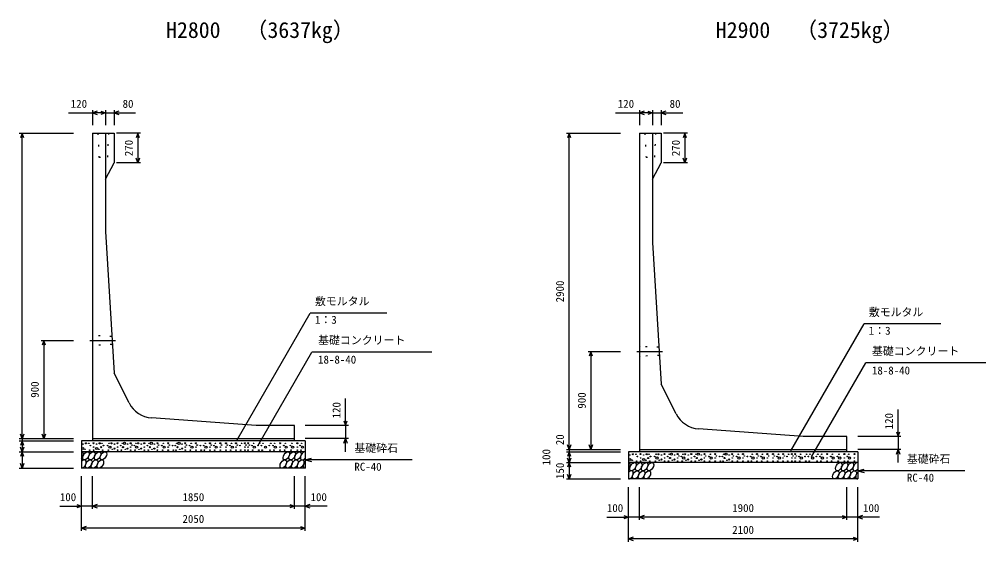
# Model space of a CAD drawing. Units: millimetres, scale not verified. Extents: x -50400 to 50400, y -17820 to 17820.
# Drawn here: x 26192 to 35047, y -10079 to -5289 of the extents above; entities that cross this region are included whole.
import ezdxf
from ezdxf.enums import TextEntityAlignment as Align

# ---------------------------------------------------------------- set-up
doc = ezdxf.new("R2010")
doc.units = ezdxf.units.MM
doc.header["$LTSCALE"] = 60
doc.linetypes.add('DOTTED', pattern=[1.75, 0.25, -1.5])
doc.linetypes.add('LONG_DASHED_DOTTED', pattern=[15.25, 12, -1.5, 0.25, -1.5])
for name, color, linetype, lineweight in [('0-0_CENTER', 7, 'LONG_DASHED_DOTTED', 25), ('0-1_DIM', 7, 'Continuous', 25), ('0-3_HATCH', 6, 'Continuous', 25), ('0-6_OUTLINE', 1, 'Continuous', 25), ('0-7_OUTLINE2', 4, 'DOTTED', 25), ('0-8_TXT', 7, 'Continuous', 25)]:
    doc.layers.add(name, color=color, linetype=linetype, lineweight=lineweight)
doc.styles.add('ＭＳ ゴシック', font='')
doc.styles.get('ＭＳ ゴシック').set_extended_font_data('MS Gothic')

msp = doc.modelspace()

# ---------------------------------------------------------------- linework, layer by layer
at = {"layer": '0-0_CENTER'}
for p, q in [((26838.39, -8233.94), (27074.03, -8233.94)), ((31850.89, -8333.94), (32086.53, -8333.94))]:
    msp.add_line(p, q, dxfattribs=at)
at = {"layer": '0-1_DIM'}
for p, q in [((26642.14, -6147.05), (26862, -6147.05)), ((26862, -6122.05), (26862, -6258.94)), ((26982, -6147.05), (26862, -6147.05)), ((26982, -6122.05), (26982, -6258.94)), ((26982, -6147.05), (27062, -6147.05)), ((27062, -6122.05), (27062, -6258.94)), ((27062, -6147.05), (27257.96, -6147.05)), ((31654.64, -6147.05), (31874.5, -6147.05)), ((31874.5, -6122.05), (31874.5, -6258.94)), ((31994.5, -6147.05), (31874.5, -6147.05)), ((31994.5, -6122.05), (31994.5, -6258.94)), ((31994.5, -6147.05), (32074.5, -6147.05)), ((32074.5, -6122.05), (32074.5, -6258.94)), ((32074.5, -6147.05), (32270.46, -6147.05)), ((26192, -6333.94), (26687, -6333.94)), ((26217, -9133.94), (26217, -6333.94)), ((27303.41, -6333.94), (27081.5, -6333.94)), ((27278.41, -6333.94), (27278.41, -6603.94)), ((31204.5, -6333.94), (31699.5, -6333.94)), ((31229.5, -9233.94), (31229.5, -6333.94)), ((32315.91, -6333.94), (32094, -6333.94)), ((32290.91, -6333.94), (32290.91, -6603.94)), ((27303.41, -6603.94), (27081.5, -6603.94)), ((32315.91, -6603.94), (32094, -6603.94)), ((28186.65, -9145.27), (28857.92, -7982.59)), ((29560.33, -7982.59), (28857.92, -7982.59)), ((33261.65, -9245.27), (33932.92, -8082.59)), ((34635.33, -8082.59), (33932.92, -8082.59)), ((26392, -8233.94), (26687, -8233.94)), ((26417, -8233.94), (26417, -9133.94)), ((28376.13, -9199.66), (28872.4, -8340.1)), ((29971.94, -8340.1), (28872.4, -8340.1)), ((31404.5, -8333.94), (31699.5, -8333.94)), ((31429.5, -8333.94), (31429.5, -9233.94)), ((33451.13, -9299.66), (33947.4, -8440.1)), ((35046.94, -8440.1), (33947.4, -8440.1)), ((29182, -9013.94), (29182, -8766.25)), ((34244.5, -9113.94), (34244.5, -8866.25)), ((29207, -9013.94), (28812, -9013.94)), ((29182, -9013.94), (29182, -9133.94)), ((34269.5, -9113.94), (33874.5, -9113.94)), ((34244.5, -9113.94), (34244.5, -9233.94)), ((26192, -9133.94), (26687, -9133.94)), ((26192, -9153.94), (26687, -9153.94)), ((26217, -9133.94), (26217, -9153.94)), ((26217, -9153.94), (26217, -9253.94)), ((29207, -9133.94), (28812, -9133.94)), ((29182, -9253.94), (29182, -9133.94)), ((26192, -9253.94), (26687, -9253.94)), ((26217, -9253.94), (26217, -9403.94)), ((31204.5, -9233.94), (31699.5, -9233.94)), ((31204.5, -9253.94), (31699.5, -9253.94)), ((31229.5, -9233.94), (31229.5, -9253.94)), ((31229.5, -9253.94), (31229.5, -9353.94)), ((34269.5, -9233.94), (33874.5, -9233.94)), ((34244.5, -9353.94), (34244.5, -9233.94)), ((28812, -9328.94), (28869.96, -9313.41)), ((29792.32, -9328.94), (28812, -9328.94)), ((28812, -9328.94), (28869.96, -9344.47)), ((31204.5, -9353.94), (31699.5, -9353.94)), ((31229.5, -9353.94), (31229.5, -9503.94)), ((26192, -9403.94), (26687, -9403.94)), ((33874.5, -9428.94), (33932.46, -9413.41)), ((34854.82, -9428.94), (33874.5, -9428.94)), ((33874.5, -9428.94), (33932.46, -9444.47)), ((26762, -9978.94), (26762, -9478.94)), ((26862, -9778.94), (26862, -9478.94)), ((28712, -9778.94), (28712, -9478.94)), ((28712, -9778.94), (28712, -9478.94)), ((28812, -9978.94), (28812, -9478.94)), ((31204.5, -9503.94), (31699.5, -9503.94)), ((31774.5, -10078.94), (31774.5, -9578.94)), ((31874.5, -9878.94), (31874.5, -9578.94)), ((33774.5, -9878.94), (33774.5, -9578.94)), ((33774.5, -9878.94), (33774.5, -9578.94)), ((33874.5, -10078.94), (33874.5, -9578.94)), ((26562.46, -9753.94), (26762, -9753.94)), ((26862, -9753.94), (26762, -9753.94)), ((28712, -9753.94), (26862, -9753.94)), ((28812, -9753.94), (28712, -9753.94)), ((29011.54, -9753.94), (28812, -9753.94)), ((31574.96, -9853.94), (31774.5, -9853.94)), ((31874.5, -9853.94), (31774.5, -9853.94)), ((33774.5, -9853.94), (31874.5, -9853.94)), ((33874.5, -9853.94), (33774.5, -9853.94)), ((34074.04, -9853.94), (33874.5, -9853.94)), ((28812, -9953.94), (26762, -9953.94)), ((33874.5, -10053.94), (31774.5, -10053.94))]:
    msp.add_line(p, q, dxfattribs=at)
for points in [[(26904.29, -6131.66), (26862, -6147.05), (26904.29, -6162.44)], [(26939.71, -6131.66), (26982, -6147.05), (26939.71, -6162.44)], [(27104.29, -6131.66), (27062, -6147.05), (27104.29, -6162.44)], [(31916.79, -6131.66), (31874.5, -6147.05), (31916.79, -6162.44)], [(31952.21, -6131.66), (31994.5, -6147.05), (31952.21, -6162.44)], [(32116.79, -6131.66), (32074.5, -6147.05), (32116.79, -6162.44)], [(26232.39, -6376.23), (26217, -6333.94), (26201.61, -6376.23)], [(27293.8, -6376.23), (27278.41, -6333.94), (27263.02, -6376.23)], [(31244.89, -6376.23), (31229.5, -6333.94), (31214.11, -6376.23)], [(32306.3, -6376.23), (32290.91, -6333.94), (32275.52, -6376.23)], [(27293.8, -6561.66), (27278.41, -6603.94), (27263.02, -6561.66)], [(32306.3, -6561.66), (32290.91, -6603.94), (32275.52, -6561.66)], [(26432.39, -8276.23), (26417, -8233.94), (26401.61, -8276.23)], [(31444.89, -8376.23), (31429.5, -8333.94), (31414.11, -8376.23)], [(29166.61, -8971.66), (29182, -9013.94), (29197.39, -8971.66)], [(26232.39, -9091.66), (26217, -9133.94), (26201.61, -9091.66)], [(26432.39, -9091.66), (26417, -9133.94), (26401.61, -9091.66)], [(34229.11, -9071.66), (34244.5, -9113.94), (34259.89, -9071.66)], [(26232.39, -9196.23), (26217, -9153.94), (26201.61, -9196.23)], [(29166.61, -9176.23), (29182, -9133.94), (29197.39, -9176.23)], [(31244.89, -9191.66), (31229.5, -9233.94), (31214.11, -9191.66)], [(31444.89, -9191.66), (31429.5, -9233.94), (31414.11, -9191.66)], [(26232.39, -9211.66), (26217, -9253.94), (26201.61, -9211.66)], [(26232.39, -9296.23), (26217, -9253.94), (26201.61, -9296.23)], [(31244.89, -9296.23), (31229.5, -9253.94), (31214.11, -9296.23)], [(34229.11, -9276.23), (34244.5, -9233.94), (34259.89, -9276.23)], [(26232.39, -9361.66), (26217, -9403.94), (26201.61, -9361.66)], [(31244.89, -9311.66), (31229.5, -9353.94), (31214.11, -9311.66)], [(31244.89, -9396.23), (31229.5, -9353.94), (31214.11, -9396.23)], [(31244.89, -9461.66), (31229.5, -9503.94), (31214.11, -9461.66)], [(26719.71, -9738.55), (26762, -9753.94), (26719.71, -9769.33)], [(26904.29, -9738.55), (26862, -9753.94), (26904.29, -9769.33)], [(28669.71, -9738.55), (28712, -9753.94), (28669.71, -9769.33)], [(28854.29, -9738.55), (28812, -9753.94), (28854.29, -9769.33)], [(31732.21, -9838.55), (31774.5, -9853.94), (31732.21, -9869.33)], [(31916.79, -9838.55), (31874.5, -9853.94), (31916.79, -9869.33)], [(33732.21, -9838.55), (33774.5, -9853.94), (33732.21, -9869.33)], [(33916.79, -9838.55), (33874.5, -9853.94), (33916.79, -9869.33)], [(26804.29, -9938.55), (26762, -9953.94), (26804.29, -9969.33)], [(28769.71, -9938.55), (28812, -9953.94), (28769.71, -9969.33)], [(31816.79, -10038.55), (31774.5, -10053.94), (31816.79, -10069.33)], [(33832.21, -10038.55), (33874.5, -10053.94), (33832.21, -10069.33)]]:
    msp.add_lwpolyline(points, dxfattribs=at)
at = {"layer": '0-3_HATCH'}
for centre, radius in [((26773.9, -9183.77), 2.5), ((26801.94, -9176.76), 5), ((26829.07, -9176.76), 2.5), ((26843.09, -9197.78), 2.5), ((26871.97, -9175.89), 5), ((26900.01, -9183.77), 2.5), ((26928.04, -9176.76), 5), ((26942.06, -9211.78), 5), ((26949.07, -9176.76), 2.5), ((26963.09, -9197.78), 2.5), ((27000.91, -9197.78), 2.5), ((27021.94, -9211.78), 10), ((27014.93, -9176.76), 2.5), ((27035.96, -9176.76), 5), ((27063.99, -9183.77), 2.5), ((27092.03, -9175.89), 5), ((27120.91, -9197.78), 2.5), ((27134.93, -9176.76), 2.5), ((27141.94, -9211.78), 5), ((27155.96, -9176.76), 10), ((27183.99, -9183.77), 2.5), ((27212.03, -9175.89), 5), ((27223.37, -9193.46), 2.5), ((27246.13, -9197.78), 2.5), ((27267.16, -9211.78), 10), ((27260.15, -9176.76), 2.5), ((27281.18, -9176.76), 5), ((27309.22, -9183.77), 2.5), ((27337.26, -9175.89), 5), ((27366.13, -9197.78), 2.5), ((27380.15, -9176.76), 2.5), ((27387.16, -9211.78), 5), ((27401.18, -9176.76), 10), ((27429.22, -9183.77), 2.5), ((27457.26, -9175.89), 5), ((27468.6, -9193.46), 2.5), ((27498.06, -9197.78), 2.5), ((27519.09, -9211.78), 10), ((27512.08, -9176.76), 2.5), ((27555.7, -9175.89), 5), ((27567.04, -9193.46), 2.5), ((27596.5, -9197.78), 2.5), ((27620.83, -9197.78), 2.5), ((27634.85, -9176.76), 2.5), ((27641.86, -9211.78), 5), ((27655.88, -9176.76), 10), ((27683.91, -9183.77), 2.5), ((27711.95, -9175.89), 5), ((27723.29, -9193.46), 2.5), ((27752.75, -9197.78), 2.5), ((27773.78, -9211.78), 10), ((27766.77, -9176.76), 2.5), ((27810.39, -9175.89), 5), ((27821.73, -9193.46), 2.5), ((27851.19, -9197.78), 2.5), ((27881.18, -9197.78), 2.5), ((27902.21, -9211.78), 10), ((27895.2, -9176.76), 2.5), ((27938.82, -9175.89), 5), ((27950.16, -9193.46), 2.5), ((27975.1, -9197.78), 2.5), ((27996.13, -9211.78), 10), ((27989.12, -9176.76), 2.5), ((28033.92, -9175.89), 5), ((28045.26, -9193.46), 2.5), ((28085.8, -9175.89), 5), ((28097.14, -9193.46), 2.5), ((28122.08, -9197.78), 2.5), ((28143.11, -9211.78), 10), ((28136.1, -9176.76), 2.5), ((28177.78, -9175.89), 5), ((28189.12, -9193.46), 2.5), ((28214.07, -9197.78), 2.5), ((28228.09, -9176.76), 2.5), ((28258.84, -9175.89), 5), ((28270.18, -9193.46), 2.5), ((28288.54, -9175.89), 5), ((28299.88, -9193.46), 2.5), ((28324.2, -9197.78), 2.5), ((28345.23, -9211.78), 10), ((28338.22, -9176.76), 2.5), ((28379.47, -9197.78), 2.5), ((28393.49, -9176.76), 2.5), ((28410.35, -9197.78), 2.5), ((28424.37, -9176.76), 2.5), ((28448.25, -9211.78), 10), ((28482.49, -9197.78), 2.5), ((28496.51, -9176.76), 2.5), ((28517.61, -9197.78), 2.5), ((28538.64, -9211.78), 10), ((28531.62, -9176.76), 2.5), ((28581.67, -9175.89), 5), ((28615.65, -9197.78), 2.5), ((28636.68, -9211.78), 10), ((28629.67, -9176.76), 2.5), ((28675.6, -9197.78), 2.5), ((28696.63, -9211.78), 10), ((28689.61, -9176.76), 2.5), ((28739.66, -9175.89), 5), ((28765.63, -9197.78), 2.5), ((28786.66, -9211.78), 10), ((28779.64, -9176.76), 2.5), ((26773.9, -9224.91), 10), ((26794.93, -9231.92), 2.5), ((26836.08, -9239.8), 2.5), ((26871.97, -9211.78), 2.5), ((26871.97, -9239.8), 2.5), ((26900.01, -9224.91), 10), ((26921.03, -9231.92), 2.5), ((26956.08, -9239.8), 2.5), ((27007.92, -9239.8), 2.5), ((27042.97, -9231.92), 2.5), ((27063.99, -9224.91), 5), ((27092.03, -9211.78), 2.5), ((27092.03, -9239.8), 2.5), ((27127.92, -9239.8), 2.5), ((27162.97, -9231.92), 2.5), ((27183.99, -9224.91), 5), ((27212.03, -9211.78), 2.5), ((27212.03, -9239.8), 2.5), ((27253.14, -9239.8), 2.5), ((27288.19, -9231.92), 2.5), ((27309.22, -9224.91), 5), ((27337.26, -9211.78), 2.5), ((27337.26, -9239.8), 2.5), ((27373.14, -9239.8), 2.5), ((27408.19, -9231.92), 2.5), ((27429.22, -9224.91), 5), ((27457.26, -9211.78), 2.5), ((27457.26, -9239.8), 2.5), ((27505.07, -9239.8), 2.5), ((27555.7, -9211.78), 2.5), ((27555.7, -9239.8), 2.5), ((27603.51, -9239.8), 2.5), ((27627.84, -9239.8), 2.5), ((27662.89, -9231.92), 2.5), ((27683.91, -9224.91), 5), ((27711.95, -9211.78), 2.5), ((27711.95, -9239.8), 2.5), ((27759.76, -9239.8), 2.5), ((27810.39, -9211.78), 2.5), ((27810.39, -9239.8), 2.5), ((27858.2, -9239.8), 2.5), ((27888.19, -9239.8), 2.5), ((27938.82, -9211.78), 2.5), ((27938.82, -9239.8), 2.5), ((27982.11, -9239.8), 2.5), ((28033.92, -9211.78), 2.5), ((28033.92, -9239.8), 2.5), ((28085.8, -9211.78), 2.5), ((28085.8, -9239.8), 2.5), ((28129.09, -9239.8), 2.5), ((28177.78, -9211.78), 2.5), ((28177.78, -9239.8), 2.5), ((28221.08, -9239.8), 2.5), ((28258.84, -9211.78), 2.5), ((28258.84, -9239.8), 2.5), ((28288.54, -9211.78), 2.5), ((28288.54, -9239.8), 2.5), ((28331.21, -9239.8), 2.5), ((28386.48, -9239.8), 2.5), ((28417.36, -9239.8), 2.5), ((28489.5, -9239.8), 2.5), ((28524.62, -9239.8), 2.5), ((28581.67, -9211.78), 2.5), ((28581.67, -9239.8), 2.5), ((28622.66, -9239.8), 2.5), ((28682.61, -9239.8), 2.5), ((28739.66, -9211.78), 2.5), ((28739.66, -9239.8), 2.5), ((28772.64, -9239.8), 2.5), ((31786.4, -9283.77), 2.5), ((31814.44, -9276.76), 5), ((31841.57, -9276.76), 2.5), ((31855.59, -9297.78), 2.5), ((31884.47, -9275.89), 5), ((31912.51, -9283.77), 2.5), ((31940.54, -9276.76), 5), ((31961.57, -9276.76), 2.5), ((31975.59, -9297.78), 2.5), ((32013.41, -9297.78), 2.5), ((32027.43, -9276.76), 2.5), ((32048.46, -9276.76), 5), ((32076.49, -9283.77), 2.5), ((32104.53, -9275.89), 5), ((32133.41, -9297.78), 2.5), ((32147.43, -9276.76), 2.5), ((32168.46, -9276.76), 10), ((32196.49, -9283.77), 2.5), ((32224.53, -9275.89), 5), ((32235.87, -9293.46), 2.5), ((32258.63, -9297.78), 2.5), ((32272.65, -9276.76), 2.5), ((32293.68, -9276.76), 5), ((32321.72, -9283.77), 2.5), ((32349.76, -9275.89), 5), ((32378.63, -9297.78), 2.5), ((32392.65, -9276.76), 2.5), ((32413.68, -9276.76), 10), ((32441.72, -9283.77), 2.5), ((32469.76, -9275.89), 5), ((32481.1, -9293.46), 2.5), ((32510.56, -9297.78), 2.5), ((32524.58, -9276.76), 2.5), ((32568.2, -9275.89), 5), ((32579.54, -9293.46), 2.5), ((32609, -9297.78), 2.5), ((32633.33, -9297.78), 2.5), ((32647.35, -9276.76), 2.5), ((32668.38, -9276.76), 10), ((32696.41, -9283.77), 2.5), ((32724.45, -9275.89), 5), ((32735.79, -9293.46), 2.5), ((32765.25, -9297.78), 2.5), ((32779.27, -9276.76), 2.5), ((32822.89, -9275.89), 5), ((32834.23, -9293.46), 2.5), ((32863.69, -9297.78), 2.5), ((32893.68, -9297.78), 2.5), ((32907.7, -9276.76), 2.5), ((32951.32, -9275.89), 5), ((32962.66, -9293.46), 2.5), ((32987.6, -9297.78), 2.5), ((33001.62, -9276.76), 2.5), ((33046.42, -9275.89), 5), ((33057.76, -9293.46), 2.5), ((33098.3, -9275.89), 5), ((33109.64, -9293.46), 2.5), ((33134.58, -9297.78), 2.5), ((33148.6, -9276.76), 2.5), ((33190.28, -9275.89), 5), ((33201.62, -9293.46), 2.5), ((33226.57, -9297.78), 2.5), ((33240.59, -9276.76), 2.5), ((33271.34, -9275.89), 5), ((33282.68, -9293.46), 2.5), ((33301.04, -9275.89), 5), ((33312.38, -9293.46), 2.5), ((33336.7, -9297.78), 2.5), ((33350.72, -9276.76), 2.5), ((33391.97, -9297.78), 2.5), ((33405.99, -9276.76), 2.5), ((33422.85, -9297.78), 2.5), ((33436.87, -9276.76), 2.5), ((33494.99, -9297.78), 2.5), ((33509.01, -9276.76), 2.5), ((33530.11, -9297.78), 2.5), ((33544.12, -9276.76), 2.5), ((33594.17, -9275.89), 5), ((33628.15, -9297.78), 2.5), ((33642.17, -9276.76), 2.5), ((33688.1, -9297.78), 2.5), ((33702.11, -9276.76), 2.5), ((33752.16, -9275.89), 5), ((33778.13, -9297.78), 2.5), ((33792.14, -9276.76), 2.5), ((33844.19, -9275.89), 5), ((31786.4, -9324.91), 10), ((31807.43, -9331.92), 2.5), ((31848.58, -9339.8), 2.5), ((31884.47, -9311.78), 2.5), ((31884.47, -9339.8), 2.5), ((31912.51, -9324.91), 10), ((31933.53, -9331.92), 2.5), ((31954.56, -9311.78), 5), ((31968.58, -9339.8), 2.5), ((32020.42, -9339.8), 2.5), ((32034.44, -9311.78), 10), ((32055.47, -9331.92), 2.5), ((32076.49, -9324.91), 5), ((32104.53, -9311.78), 2.5), ((32104.53, -9339.8), 2.5), ((32140.42, -9339.8), 2.5), ((32154.44, -9311.78), 5), ((32175.47, -9331.92), 2.5), ((32196.49, -9324.91), 5), ((32224.53, -9311.78), 2.5), ((32224.53, -9339.8), 2.5), ((32265.64, -9339.8), 2.5), ((32279.66, -9311.78), 10), ((32300.69, -9331.92), 2.5), ((32321.72, -9324.91), 5), ((32349.76, -9311.78), 2.5), ((32349.76, -9339.8), 2.5), ((32385.64, -9339.8), 2.5), ((32399.66, -9311.78), 5), ((32420.69, -9331.92), 2.5), ((32441.72, -9324.91), 5), ((32469.76, -9311.78), 2.5), ((32469.76, -9339.8), 2.5), ((32517.57, -9339.8), 2.5), ((32531.59, -9311.78), 10), ((32568.2, -9311.78), 2.5), ((32568.2, -9339.8), 2.5), ((32616.01, -9339.8), 2.5), ((32640.34, -9339.8), 2.5), ((32654.36, -9311.78), 5), ((32675.39, -9331.92), 2.5), ((32696.41, -9324.91), 5), ((32724.45, -9311.78), 2.5), ((32724.45, -9339.8), 2.5), ((32772.26, -9339.8), 2.5), ((32786.28, -9311.78), 10), ((32822.89, -9311.78), 2.5), ((32822.89, -9339.8), 2.5), ((32870.7, -9339.8), 2.5), ((32900.69, -9339.8), 2.5), ((32914.71, -9311.78), 10), ((32951.32, -9311.78), 2.5), ((32951.32, -9339.8), 2.5), ((32994.61, -9339.8), 2.5), ((33008.63, -9311.78), 10), ((33046.42, -9311.78), 2.5), ((33046.42, -9339.8), 2.5), ((33098.3, -9311.78), 2.5), ((33098.3, -9339.8), 2.5), ((33141.59, -9339.8), 2.5), ((33155.61, -9311.78), 10), ((33190.28, -9311.78), 2.5), ((33190.28, -9339.8), 2.5), ((33233.58, -9339.8), 2.5), ((33271.34, -9311.78), 2.5), ((33271.34, -9339.8), 2.5), ((33301.04, -9311.78), 2.5), ((33301.04, -9339.8), 2.5), ((33343.71, -9339.8), 2.5), ((33357.73, -9311.78), 10), ((33398.98, -9339.8), 2.5), ((33429.86, -9339.8), 2.5), ((33460.75, -9311.78), 10), ((33502, -9339.8), 2.5), ((33537.12, -9339.8), 2.5), ((33551.14, -9311.78), 10), ((33594.17, -9311.78), 2.5), ((33594.17, -9339.8), 2.5), ((33635.16, -9339.8), 2.5), ((33649.18, -9311.78), 10), ((33695.11, -9339.8), 2.5), ((33709.13, -9311.78), 10), ((33752.16, -9311.78), 2.5), ((33752.16, -9339.8), 2.5), ((33785.14, -9339.8), 2.5), ((33799.16, -9311.78), 10), ((33844.19, -9311.78), 2.5), ((33844.19, -9339.8), 2.5)]:
    msp.add_circle(centre, radius, dxfattribs=at)
for centre, start_param, end_param in [((26749.64, -9291.47), 4.385593, 6.6745444), ((28798.14, -9291.47), 0.3357715, 4.4411806), ((26774.96, -9366.46), 3.5111464, 7.548991), ((28823.46, -9366.46), 1.2110787, 3.5658734), ((31762.14, -9391.47), 4.385593, 6.6745444), ((33860.64, -9391.47), 0.3357715, 4.4411806), ((31787.46, -9466.46), 3.5111464, 7.548991), ((33885.96, -9466.46), 1.2110787, 3.5658734)]:
    msp.add_ellipse(centre, major_axis=(21.81, 35.31), ratio=0.5792, start_param=start_param, end_param=end_param, dxfattribs=at)
for centre in [(26802.84, -9291.47), (26856.05, -9291.47), (26909.26, -9291.47), (26962.47, -9291.47), (28638.51, -9291.47), (28691.72, -9291.47), (28744.93, -9291.47), (26828.16, -9366.46), (26881.37, -9366.46), (26934.58, -9366.46), (28610.63, -9366.46), (28663.84, -9366.46), (28717.04, -9366.46), (28770.25, -9366.46), (31815.34, -9391.47), (31868.55, -9391.47), (31921.76, -9391.47), (31974.97, -9391.47), (33701.01, -9391.47), (33754.22, -9391.47), (33807.43, -9391.47), (31840.66, -9466.46), (31893.87, -9466.46), (31947.08, -9466.46), (33673.13, -9466.46), (33726.34, -9466.46), (33779.54, -9466.46), (33832.75, -9466.46)]:
    msp.add_ellipse(centre, major_axis=(21.81, 35.31), ratio=0.5792, dxfattribs=at)
at = {"layer": '0-6_OUTLINE'}
for p, q in [((26862, -6333.94), (27062, -6333.94)), ((26862, -6333.94), (26862, -9153.94)), ((26982, -6333.94), (26982, -7233.94)), ((27062, -6333.94), (27062, -6603.94)), ((31874.5, -6333.94), (32074.5, -6333.94)), ((31874.5, -6333.94), (31874.5, -9253.94)), ((31994.5, -6333.94), (31994.5, -7333.94)), ((32074.5, -6333.94), (32074.5, -6603.94)), ((26982, -6753.94), (27062, -6603.94)), ((31994.5, -6753.94), (32074.5, -6603.94)), ((26982, -7233.94), (27062, -8533.94)), ((31994.5, -7333.94), (32074.5, -8633.94)), ((27198.39, -8806.72), (27062, -8533.94)), ((32210.89, -8906.72), (32074.5, -8633.94)), ((28362, -9013.94), (27403.86, -8944.26)), ((28712, -9013.94), (28362, -9013.94)), ((28712, -9153.94), (28712, -9013.94)), ((33374.5, -9113.94), (32416.36, -9044.26)), ((33774.5, -9113.94), (33374.5, -9113.94)), ((33774.5, -9253.94), (33774.5, -9113.94)), ((28812, -9153.94), (26762, -9153.94)), ((26762, -9153.94), (26762, -9403.94)), ((26862, -9133.94), (28712, -9133.94)), ((28812, -9153.94), (28812, -9403.94)), ((28812, -9253.94), (26762, -9253.94)), ((33874.5, -9253.94), (31774.5, -9253.94)), ((31774.5, -9253.94), (31774.5, -9503.94)), ((31874.5, -9233.94), (33774.5, -9233.94)), ((33874.5, -9253.94), (33874.5, -9503.94)), ((33874.5, -9353.94), (31774.5, -9353.94)), ((28812, -9403.94), (26762, -9403.94)), ((33874.5, -9503.94), (31774.5, -9503.94))]:
    msp.add_line(p, q, dxfattribs=at)
for centre in [(27422, -8694.92), (32434.5, -8794.92)]:
    msp.add_arc(centre, 250, 206.56505, 265.84036, dxfattribs=at)
at = {"layer": '0-7_OUTLINE2'}
for p, q in [((26912, -6333.94), (26922, -6553.94)), ((27002, -6553.94), (27012, -6333.94)), ((31924.5, -6333.94), (31934.5, -6553.94)), ((32014.5, -6553.94), (32024.5, -6333.94)), ((26922, -6553.94), (27002, -6553.94)), ((31934.5, -6553.94), (32014.5, -6553.94)), ((26867, -8188.94), (26862, -8183.94)), ((27036.22, -8196.44), (26867, -8188.94)), ((27036.22, -8196.44), (27040.92, -8191.44)), ((26867, -8278.94), (26862, -8283.94)), ((27040.84, -8271.44), (26867, -8278.94)), ((27040.84, -8271.44), (27046.15, -8276.44)), ((31879.5, -8288.94), (31874.5, -8283.94)), ((32048.72, -8296.44), (31879.5, -8288.94)), ((32048.72, -8296.44), (32053.42, -8291.44)), ((31879.5, -8378.94), (31874.5, -8383.94)), ((32053.34, -8371.44), (31879.5, -8378.94)), ((32053.34, -8371.44), (32058.65, -8376.44))]:
    msp.add_line(p, q, dxfattribs=at)

# ---------------------------------------------------------------- texts
at = {"layer": '0-1_DIM', "style": 'ＭＳ ゴシック'}
for s, p in [('120', (26663.36, -6122.05)), ('80', (27138.26, -6122.05)), ('120', (31675.86, -6122.05)), ('80', (32150.76, -6122.05)), ('敷モルタル', (28900.77, -7932.59)), ('敷モルタル', (33975.77, -8032.59)), ('1：3', (28900.77, -8102.71)), ('1：3', (33975.77, -8202.71)), ('基礎コンクリート', (28929.65, -8290.1)), ('基礎コンクリート', (34004.65, -8390.1)), ('18-8-40', (28929.65, -8467.73)), ('18-8-40', (34004.65, -8567.73)), ('基礎砕石', (29262.25, -9278.94)), ('基礎砕石', (34324.75, -9378.94)), ('RC-40', (29262.25, -9450.32)), ('RC-40', (34324.75, -9550.32)), ('100', (26563.36, -9728.94)), ('1850', (27687, -9728.94)), ('100', (28860.64, -9728.94)), ('100', (31575.86, -9828.94)), ('1900', (32724.5, -9828.94)), ('100', (33923.14, -9828.94)), ('2050', (27687, -9928.94)), ('2100', (32724.5, -10028.94))]:
    msp.add_text(s, height=73.31, dxfattribs=at).set_placement(p, align=Align.BOTTOM_LEFT)
for s, p in [('270', (27253.41, -6543.94)), ('270', (32265.91, -6543.94)), ('2900', (31204.5, -7883.94)), ('900', (26392, -8758.94)), ('900', (31404.5, -8858.94)), ('120', (29157, -8948.3)), ('120', (34219.5, -9048.3)), ('20', (31204.5, -9193.88)), ('100', (31079.5, -9378.94)), ('150', (31204.5, -9503.94))]:
    msp.add_text(s, height=73.31, rotation=90, dxfattribs=at).set_placement(p, align=Align.BOTTOM_LEFT)
at = {"layer": '0-8_TXT', "style": 'ＭＳ ゴシック'}
for s, p in [('（3637kg）', (28265.62, -5503.69)), ('（3725kg）', (33303.12, -5503.69)), ('H2800', (27537, -5503.69)), ('H2900', (32574.5, -5503.69))]:
    msp.add_text(s, height=146.6, dxfattribs=at).set_placement(p, align=Align.BOTTOM_LEFT)

doc.saveas('drawing.dxf')
